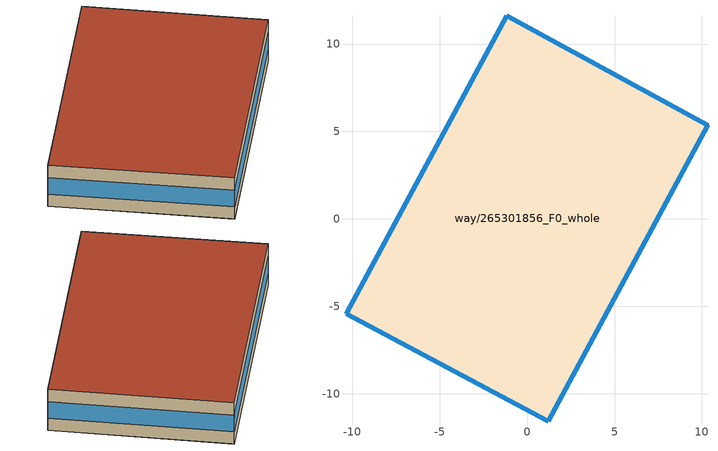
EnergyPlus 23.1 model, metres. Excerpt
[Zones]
way/265301856_F0_whole
 floor ground (Floor_Construction): 1.2,-11.58 10.34,5.37 -1.16,11.63 -10.36,-5.42 z0
 wall outside (Wall_Construction): 1.2,-11.58 -10.36,-5.42 -1.16,11.63 10.34,5.37 1.2,-11.58 z0:3.5
 window (Window_Construction): 1.2,-11.58 -10.35,-5.42 / -10.36,-5.41 -1.17,11.62 / -1.16,11.62 10.34,5.37 / 10.34,5.36 1.21,-11.57 z1.05:2.45
 roof outside (Roof_Construction): 10.34,5.37 1.2,-11.58 -10.36,-5.42 -1.16,11.63 z3.5
[Building]
OpenUBEM_Building: North Axis=0; Terrain=City; Solar Distribution=FullExterior
[Site:Location]
New.York-Central.Park.Obs-Belvedere.Castle: Latitude=40.77889; Longitude=-73.9692; Time Zone=-5; Elevation=48
[SizingPeriod:WeatherFileDays]
AnnualSizingPeriod: Begin Month=1; Begin Day of Month=1; End Month=12; End Day of Month=31; Day of Week for Start Day=Monday; Use Weather File Daylight Saving Period=No; Use Weather File Rain and Snow Indicators=No
[SITE:WATERMAINSTEMPERATURE]
Calculation Method=CorrelationFromWeatherFile
[MATERIAL:NOMASS] Roughness=MediumRough; Thermal Absorptance=0.9; Solar Absorptance=0.7; Visible Absorptance=0.7
Name | Thermal Resistance
Roof_Assembly | 5.49451
Wall_Assembly | 1.69205
Floor_Assembly | 3.08642
[WINDOWMATERIAL:SIMPLEGLAZINGSYSTEM]
Window_Material: UFactor=2.044; Solar Heat Gain Coefficient=0.36; Visible Transmittance=0.6
[CONSTRUCTION]
Roof_Construction: Roof_Assembly
Wall_Construction: Wall_Assembly
Floor_Construction: Floor_Assembly
Window_Construction: Window_Material
[ZONE]
way/265301856_F0_whole: Type=1; Multiplier=1; Ceiling Height=autocalculate; Volume=autocalculate; Floor Area=autocalculate; Part of Total Floor Area=Yes
[PEOPLE]
People_way/265301856_F0_whole: Zone or ZoneList or Space or SpaceList=way/265301856_F0_whole; Number of People Schedule=Occupancy_Schedule_LargeHotel; Number of People Calculation Method=People; Number of People=13.6171; Fraction Radiant=0.3; Sensible Heat Fraction=autocalculate; Activity Level Schedule=Activity_Level; Carbon Dioxide Generation Rate=3.82e-08; Enable ASHRAE 55 Comfort Warnings=No; Mean Radiant Temperature Calculation Type=ZoneAveraged; Clothing Insulation Calculation Method=ClothingInsulationSchedule; Cold Stress Temperature Threshold=15.56; Heat Stress Temperature Threshold=30
[LIGHTS]
Lights_way/265301856_F0_whole: Zone or ZoneList or Space or SpaceList=way/265301856_F0_whole; Schedule=Lighting_Schedule_LargeHotel; Design Level Calculation Method=LightingLevel; Lighting Level=2722.35; Return Air Fraction=0; Fraction Radiant=0.42; Fraction Visible=0; Fraction Replaceable=1; EndUse Subcategory=General; Return Air Fraction Calculated from Plenum Temperature=No; Return Air Fraction Function of Plenum Temperature Coefficient 1=0; Return Air Fraction Function of Plenum Temperature Coefficient 2=0
[ELECTRICEQUIPMENT] Zone or ZoneList or Space or SpaceList=way/265301856_F0_whole; Design Level Calculation Method=EquipmentLevel
Name | Schedule | Design Level | Fraction Latent | Fraction Radiant | Fraction Lost | EndUse Subcategory
Equipment_way/265301856_F0_whole | Equipment_Schedule_LargeHotel | 1905.14 | 0 | 0.5 | 0 | General
Cooking_Elec_LargeHotel | OpenUBEM_Cook_Elec_LargeHotel | 4270.75 | 0.1 | 0.4 | 0 | Cooking
Refrig_Lumped_LargeHotel | OpenUBEM_Refrig_ConstantSched | 114.95 | 0 | 0 | 1 | Refrigeration
[GASEQUIPMENT]
Cooking_Gas_LargeHotel: Zone or ZoneList or Space or SpaceList=way/265301856_F0_whole; Schedule=OpenUBEM_Cook_Gas_LargeHotel; Design Level Calculation Method=EquipmentLevel; Design Level=10838.8; Fraction Latent=0.1; Fraction Radiant=0.2; Fraction Lost=0.7; Carbon Dioxide Generation Rate=0; EndUse Subcategory=Cooking
[ZONEINFILTRATION:DESIGNFLOWRATE]
Infiltration_way/265301856_F0_whole: Zone or ZoneList or Space or SpaceList=way/265301856_F0_whole; Schedule=Infiltration_Schedule_LargeHotel; Design Flow Rate Calculation Method=Flow/ExteriorWallArea; Flow Rate per Exterior Surface Area=0.000285; Constant Term Coefficient=1; Temperature Term Coefficient=0; Velocity Term Coefficient=0; Velocity Squared Term Coefficient=0
[ZONEVENTILATION:DESIGNFLOWRATE]
KitchenExhaust_LargeHotel: Zone or ZoneList or Space or SpaceList=way/265301856_F0_whole; Schedule=OpenUBEM_Cook_ExhaustSched; Design Flow Rate Calculation Method=Flow/Zone; Design Flow Rate=0.0421; Ventilation Type=Exhaust; Fan Pressure Rise=0; Fan Total Efficiency=1; Constant Term Coefficient=1; Temperature Term Coefficient=0; Velocity Term Coefficient=0; Velocity Squared Term Coefficient=0; Minimum Indoor Temperature=-100; Maximum Indoor Temperature=100; Delta Temperature=-100; Minimum Outdoor Temperature=-100; Maximum Outdoor Temperature=100; Maximum Wind Speed=40
[HVACTEMPLATE:THERMOSTAT]
way/265301856_F0_whole_Thermostat: Heating Setpoint Schedule=Heating_Setpoint_LargeHotel; Cooling Setpoint Schedule=Cooling_Setpoint_LargeHotel
[HVACTEMPLATE:ZONE:UNITARY]
way/265301856_F0_whole: Template Unitary System=way/265301856_F0_whole_PSZ_Sys; Template Thermostat=way/265301856_F0_whole_Thermostat; Supply Air Maximum Flow Rate=autosize; Outdoor Air Method=Flow/Person; Outdoor Air Flow Rate per Person=0.01; Outdoor Air Flow Rate per Zone Floor Area=0; Outdoor Air Flow Rate per Zone=0; Baseboard Heating Type=None; Baseboard Heating Capacity=autosize; Zone Cooling Design Supply Air Temperature Input Method=SystemSupplyAirTemperature; Zone Cooling Design Supply Air Temperature=12.8; Zone Cooling Design Supply Air Temperature Difference=11.11; Zone Heating Design Supply Air Temperature Input Method=SystemSupplyAirTemperature; Zone Heating Design Supply Air Temperature=50; Zone Heating Design Supply Air Temperature Difference=30
[HVACTEMPLATE:SYSTEM:UNITARY]
way/265301856_F0_whole_PSZ_Sys: Control Zone or Thermostat Location=way/265301856_F0_whole; Supply Fan Maximum Flow Rate=autosize; Supply Fan Total Efficiency=0.55575; Supply Fan Delta Pressure=622.5; Supply Fan Motor Efficiency=0.9; Supply Fan Motor in Air Stream Fraction=1; Cooling Coil Type=SingleSpeedDX; Cooling Design Supply Air Temperature=12.8; Cooling Coil Gross Rated Total Capacity=autosize; Cooling Coil Gross Rated Sensible Heat Ratio=autosize; Cooling Coil Gross Rated COP=2.331; Heating Coil Type=Gas; Heating Design Supply Air Temperature=50; Heating Coil Capacity=autosize; Gas Heating Coil Efficiency=0.945; Gas Heating Coil Parasitic Electric Load=0; Maximum Outdoor Air Flow Rate=autosize; Minimum Outdoor Air Flow Rate=autosize; Economizer Type=DifferentialDryBulb; Economizer Lockout=NoLockout; Supply Fan Placement=BlowThrough; Night Cycle Control=StayOff; Heat Recovery Type=None; Sensible Heat Recovery Effectiveness=0.7; Latent Heat Recovery Effectiveness=0.65; Dehumidification Control Type=None; Dehumidification Setpoint=60; Humidifier Type=None; Humidifier Rated Capacity=1e-06; Humidifier Rated Electric Power=autosize; Humidifier Setpoint=30; Return Fan=No; Return Fan Total Efficiency=0.7; Return Fan Delta Pressure=500; Return Fan Motor Efficiency=0.9; Return Fan Motor in Air Stream Fraction=1
[WATERHEATER:MIXED]
DHW_Heater_LargeHotel: Tank Volume=0.3785; Setpoint Temperature Schedule=OpenUBEM_DHW_Setpoint; Deadband Temperature Difference=0; Heater Control Type=Cycle; Heater Maximum Capacity=8985; Heater Ignition Minimum Flow Rate=0; Heater Ignition Delay=0; Heater Fuel Type=NaturalGas; Heater Thermal Efficiency=0.95; Off Cycle Parasitic Fuel Consumption Rate=0; Off Cycle Parasitic Fuel Type=NaturalGas; Off Cycle Parasitic Heat Fraction to Tank=0; On Cycle Parasitic Fuel Consumption Rate=0; On Cycle Parasitic Heat Fraction to Tank=0; Ambient Temperature Indicator=Zone; Ambient Temperature Zone=way/265301856_F0_whole; Off Cycle Loss Coefficient to Ambient Temperature=7.56; Off Cycle Loss Fraction to Zone=1; On Cycle Loss Coefficient to Ambient Temperature=7.56; On Cycle Loss Fraction to Zone=1; Peak Use Flow Rate=2.60188e-05; Use Flow Rate Fraction Schedule=OpenUBEM_DHW_FlowFrac_LargeHotel; Use Side Effectiveness=1; Source Side Effectiveness=1; Use Side Design Flow Rate=autosize; Source Side Design Flow Rate=autosize; Indirect Water Heating Recovery Time=1.5; Source Side Flow Control Mode=IndirectHeatPrimarySetpoint; EndUse Subcategory=DHW
[WATERUSE:EQUIPMENT]
DHW_WaterUse_LargeHotel: EndUse Subcategory=DHW; Peak Flow Rate=2.60188e-05; Flow Rate Fraction Schedule=OpenUBEM_DHW_FlowFrac_LargeHotel; Target Temperature Schedule=OpenUBEM_DHW_Setpoint; Zone=way/265301856_F0_whole; Sensible Fraction Schedule=OpenUBEM_DHW_SensibleFrac; Latent Fraction Schedule=OpenUBEM_DHW_LatentFrac
[WATERUSE:CONNECTIONS]
DHW_WaterConn_LargeHotel: Hot Water Supply Temperature Schedule=OpenUBEM_DHW_Setpoint; Drain Water Heat Exchanger Type=None; Drain Water Heat Exchanger Destination=Plant; Water Use Equipment 1=DHW_WaterUse_LargeHotel
[SCHEDULE:COMPACT]
Occupancy_Schedule_LargeHotel: Through: 12/31, For: Weekdays, Until: 06:00, 1, Until: 07:00, 0.77, Until: 09:00, 0.43, Until: 15:00, 0.2, Until: 16:00, 0.31, Until: 19:00, 0.54, Until: 21:00, 0.77, Until: 22:00, 0.89, Until: 24:00, 1, For: Saturday, Until: 06:00, 1, Until: 07:00, 0.77, Until: 09:00, 0.53, Until: 17:00, 0.3, Until: 18:00, 0.53, Until: 19:00, 0.54, Until: 21:00, 0.65, Until: 24:00, 0.77, For: AllOtherDays, Until: 06:00, 1, Until: 07:00, 0.77, Until: 09:00, 0.53, Until: 17:00, 0.3, Until: 18:00, 0.53, Until: 19:00, 0.54, Until: 21:00, 0.65, Until: 24:00, 0.77
Lighting_Schedule_LargeHotel: Through: 12/31, For: Weekdays, Until: 01:00, 0.121, Until: 02:00, 0.0935, Until: 05:00, 0.0605, Until: 06:00, 0.121, Until: 07:00, 0.242, Until: 08:00, 0.308, Until: 10:00, 0.242, Until: 18:00, 0.154, Until: 19:00, 0.3685, Until: 20:00, 0.4895, Until: 21:00, 0.55, Until: 22:00, 0.4895, Until: 23:00, 0.3685, Until: 24:00, 0.1815, For: Saturday, Until: 02:00, 0.143, Until: 06:00, 0.0605, Until: 08:00, 0.2255, Until: 10:00, 0.308, Until: 11:00, 0.2255, Until: 18:00, 0.1815, Until: 19:00, 0.4675, Until: 22:00, 0.55, Until: 23:00, 0.4675, Until: 24:00, 0.2255, For: AllOtherDays, Until: 02:00, 0.143, Until: 06:00, 0.0605, Until: 08:00, 0.2255, Until: 10:00, 0.308, Until: 11:00, 0.2255, Until: 18:00, 0.1815, Until: 19:00, 0.4675, Until: 22:00, 0.55, Until: 23:00, 0.4675, Until: 24:00, 0.2255
Equipment_Schedule_LargeHotel: Through: 12/31, For: Weekdays, Until: 06:00, 0.09, Until: 07:00, 0.62, Until: 08:00, 0.9, Until: 10:00, 0.43, Until: 16:00, 0.12, Until: 17:00, 0.19, Until: 19:00, 0.48, Until: 20:00, 0.46, Until: 21:00, 0.62, Until: 22:00, 0.69, Until: 23:00, 0.34, Until: 24:00, 0.09, For: Saturday, Until: 06:00, 0.09, Until: 07:00, 0.3, Until: 08:00, 0.62, Until: 09:00, 0.9, Until: 10:00, 0.62, Until: 16:00, 0.13, Until: 17:00, 0.21, Until: 18:00, 0.4, Until: 19:00, 0.48, Until: 20:00, 0.46, Until: 21:00, 0.62, Until: 22:00, 0.69, Until: 23:00, 0.34, Until: 24:00, 0.09, For: AllOtherDays, Until: 06:00, 0.09, Until: 07:00, 0.3, Until: 08:00, 0.62, Until: 09:00, 0.9, Until: 10:00, 0.62, Until: 16:00, 0.13, Until: 17:00, 0.21, Until: 18:00, 0.4, Until: 19:00, 0.48, Until: 20:00, 0.46, Until: 21:00, 0.62, Until: 22:00, 0.69, Until: 23:00, 0.34, Until: 24:00, 0.09
Heating_Setpoint_LargeHotel: Through: 12/31, For: Weekdays, Until: 06:00, 21.1, Until: 07:00, 21.1, Until: 09:00, 21.1, Until: 15:00, 21.1, Until: 16:00, 21.1, Until: 19:00, 21.1, Until: 21:00, 21.1, Until: 22:00, 21.1, Until: 24:00, 21.1, For: Saturday, Until: 06:00, 21.1, Until: 07:00, 21.1, Until: 09:00, 21.1, Until: 17:00, 21.1, Until: 18:00, 21.1, Until: 19:00, 21.1, Until: 21:00, 21.1, Until: 24:00, 21.1, For: AllOtherDays, Until: 06:00, 21.1, Until: 07:00, 21.1, Until: 09:00, 21.1, Until: 17:00, 21.1, Until: 18:00, 21.1, Until: 19:00, 21.1, Until: 21:00, 21.1, Until: 24:00, 21.1
Cooling_Setpoint_LargeHotel: Through: 12/31, For: Weekdays, Until: 06:00, 23.9, Until: 07:00, 23.9, Until: 09:00, 23.9, Until: 15:00, 23.9, Until: 16:00, 23.9, Until: 19:00, 23.9, Until: 21:00, 23.9, Until: 22:00, 23.9, Until: 24:00, 23.9, For: Saturday, Until: 06:00, 23.9, Until: 07:00, 23.9, Until: 09:00, 23.9, Until: 17:00, 23.9, Until: 18:00, 23.9, Until: 19:00, 23.9, Until: 21:00, 23.9, Until: 24:00, 23.9, For: AllOtherDays, Until: 06:00, 23.9, Until: 07:00, 23.9, Until: 09:00, 23.9, Until: 17:00, 23.9, Until: 18:00, 23.9, Until: 19:00, 23.9, Until: 21:00, 23.9, Until: 24:00, 23.9
Infiltration_Schedule_LargeHotel: Through: 12/31, For: Weekdays, Until: 06:00, 0.25, Until: 07:00, 0.25, Until: 09:00, 0.25, Until: 15:00, 0.25, Until: 16:00, 0.25, Until: 19:00, 0.25, Until: 21:00, 0.25, Until: 22:00, 0.25, Until: 24:00, 0.25, For: Saturday, Until: 06:00, 0.25, Until: 07:00, 0.25, Until: 09:00, 0.25, Until: 17:00, 0.25, Until: 18:00, 0.25, Until: 19:00, 0.25, Until: 21:00, 0.25, Until: 24:00, 0.25, For: AllOtherDays, Until: 06:00, 0.25, Until: 07:00, 0.25, Until: 09:00, 0.25, Until: 17:00, 0.25, Until: 18:00, 0.25, Until: 19:00, 0.25, Until: 21:00, 0.25, Until: 24:00, 0.25
OpenUBEM_Cook_ExhaustSched: Through: 12/31, For: AllDays, Until: 01:00, 1, Until: 05:00, 0, Until: 24:00, 1
[Schedule:Constant]
Activity_Level: Hourly Value=120
[SCHEDULE:CONSTANT]
Name | Hourly Value
OpenUBEM_DHW_Setpoint | 60
OpenUBEM_DHW_FlowFrac_LargeHotel | 0.330953
OpenUBEM_DHW_SensibleFrac | 0.2
OpenUBEM_DHW_LatentFrac | 0.05
OpenUBEM_Cook_Gas_LargeHotel; OpenUBEM_Cook_Elec_LargeHotel | 0.3
OpenUBEM_Refrig_ConstantSched | 1
